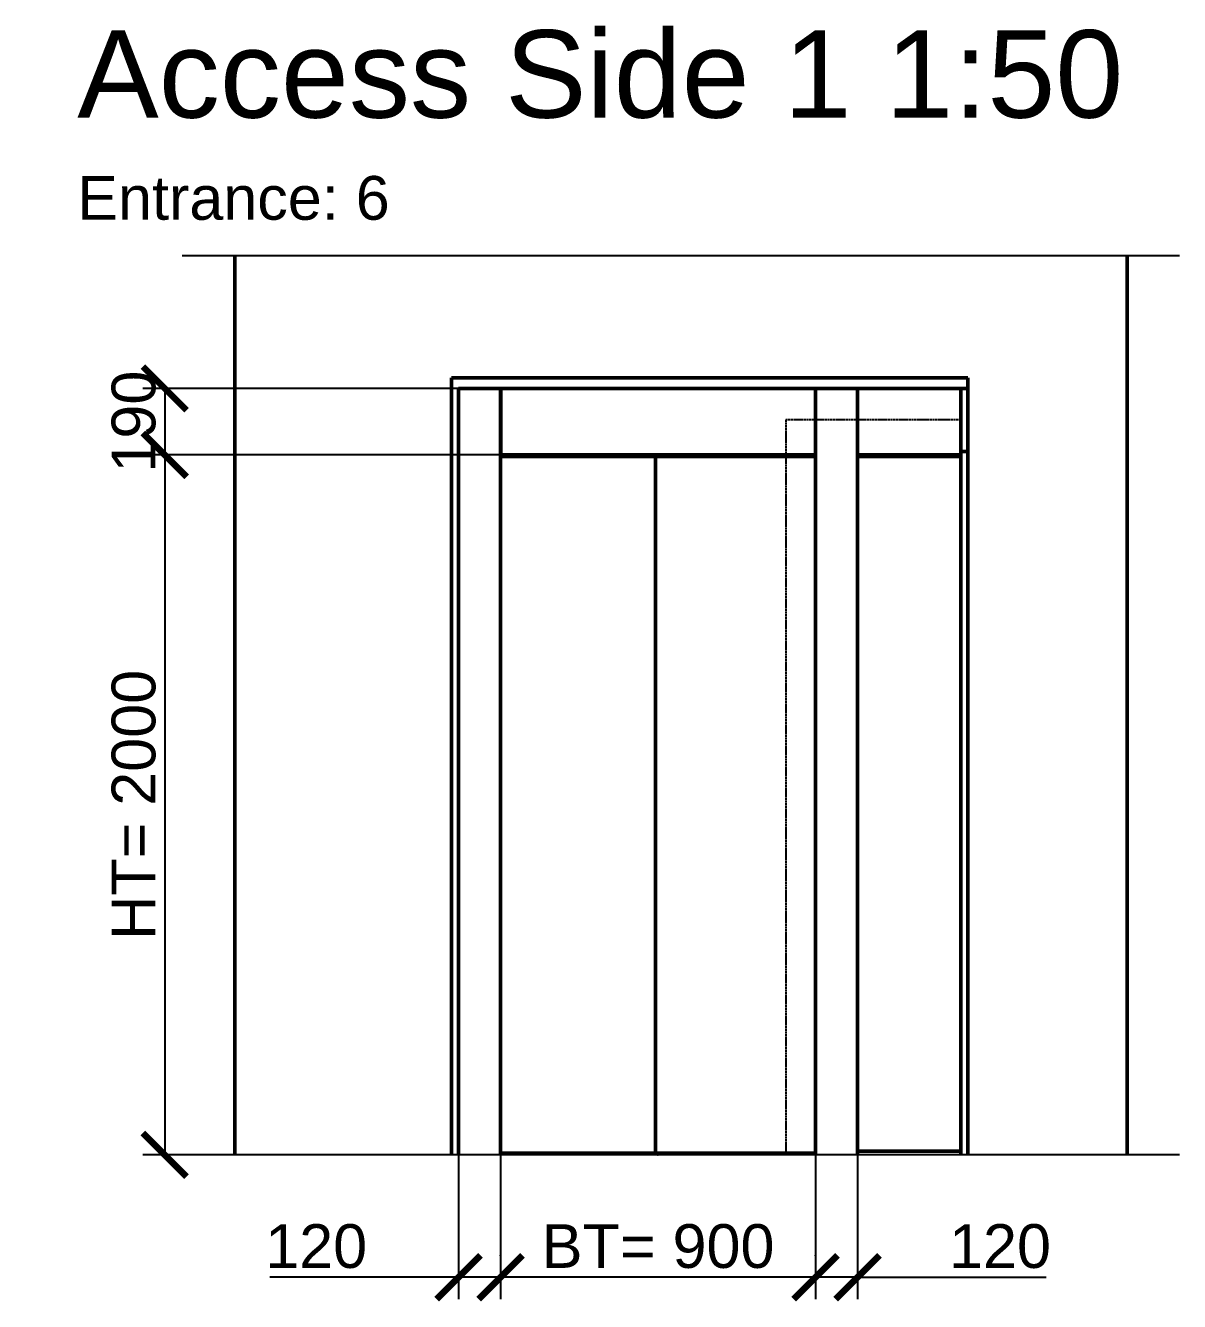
# Model space of a CAD drawing. Header units: millimetres. Extents: x -9546 to 173314, y -46180 to 27253.
# Drawn here: x 90759 to 94057, y -7 to 3639 of the extents above; entities that cross this region are included whole.
import ezdxf

# ---------------------------------------------------------------- set-up
doc = ezdxf.new("R2010")
doc.units = ezdxf.units.MM
doc.linetypes.add('AM_ISO02W050', pattern=[7.5, 6, -1.5])
for name, color, linetype, lineweight in [('AM_5', 3, 'Continuous', 25), ('LDCar-AM_0', 7, 'Continuous', 50), ('LDCar-AM_4', 3, 'Continuous', 25), ('LDHallButton-AM_0', 7, 'Continuous', 50), ('LDHallButton-AM_3', 6, 'AM_ISO02W050', 25), ('LDShaft-AM_0', 7, 'Continuous', 50), ('LDShaft-AM_5', 3, 'Continuous', 25)]:
    doc.layers.add(name, color=color, linetype=linetype, lineweight=lineweight)
doc.styles.add('LD', font='ARIALUNI.ttf')
doc.dimstyles.new('LIFT', dxfattribs={"dimtxt": 2.5, "dimasz": 2.5, "dimexe": 1.25, "dimexo": 0, "dimgap": 0.5, "dimtad": 1, "dimdec": 0, "dimzin": 1, "dimdsep": 46, "dimtxsty": 'LD', "dimblk": 'ARCHTICK', "dimcen": 0, "dimdle": 1, "dimclrd": 3, "dimclre": 3, "dimclrt": 4, "dimadec": 0, "dimazin": 0, "dimtp": 0.1, "dimtm": 0.1, "dimtfac": 0.71, "dimtdec": 0, "dimtix": 1, "dimtmove": 0, "dimatfit": 3, "dimfxl": 1, "dimtolj": 1, "dimarcsym": 0})

# ---------------------------------------------------------------- blocks, each defined once
blk = doc.blocks.new('LD_20260309153703_00000119')
at = {"layer": 'LDCar-AM_4'}
blk.add_line((-350, 21865), (2500, 21865), dxfattribs=at)
blk = doc.blocks.new('LD_20260309153703_0000011A')
at = {"layer": 'LDCar-AM_4'}
blk.add_line((2500, 19295), (-350, 19295), dxfattribs=at)
blk = doc.blocks.new('LD_20260309153703_0000011C')
at = {"layer": 'LDShaft-AM_0'}
for p, q in [((-200, 21865), (-200, 19295)), ((2350, 19295), (2350, 21865)), ((420, 19295), (420, 21515)), ((420, 21515), (1895, 21515)), ((1895, 21515), (1895, 19295))]:
    blk.add_line(p, q, dxfattribs=at)
blk = doc.blocks.new('LD_20260309153703_00000122')
at = {"layer": 'LDCar-AM_0'}
for p, q in [((-450, 2190), (-570, 2190)), ((-570, 2190), (-570, 0)), ((-450, 0), (-450, 2190)), ((-449.5, 2190), (-450, 2190)), ((449.5, 2190), (-449.5, 2190)), ((-449.5, 2190), (-449.5, 2000)), ((449.5, 2000), (449.5, 2190)), ((450, 2190), (449.5, 2190)), ((569.99, 2190), (450, 2190)), ((450, 2190), (450, 0)), ((885, 2190), (865.01, 2190)), ((-450, 2010), (-449.5, 2010)), ((449.5, 2010), (450, 2010)), ((865.01, 2010), (885, 2010)), ((-7.45, 1995), (-450, 1995)), ((-449.5, 2000), (449.5, 2000)), ((450, 1995), (-7.45, 1995)), ((-7.45, 1995), (-7.45, 5)), ((570, 1995), (570, 2000)), ((-450, 5), (-7.45, 5)), ((-7.45, 5), (450, 5)), ((570, 0), (570, 10))]:
    blk.add_line(p, q, dxfattribs=at)
blk = doc.blocks.new('LD_20260309153703_00000123')
at = {"layer": 'LDHallButton-AM_0'}
for p, q in [((-315.01, 2190), (-315.01, 2000)), ((-19.99, 2190), (-315.01, 2190)), ((-19.99, 2000), (-19.99, 2190)), ((-315.01, 2000), (-19.99, 2000)), ((-315.01, 1995), (-315.01, 10)), ((-19.99, 1995), (-315.01, 1995)), ((-315, 2000), (-315, 1995)), ((-20, 1995), (-20, 2000)), ((-19.99, 10), (-19.99, 1995)), ((-315.01, 10), (-19.99, 10)), ((-315, 10), (-315, 0)), ((-20, 0), (-20, 10))]:
    blk.add_line(p, q, dxfattribs=at)
at = {"layer": 'LDHallButton-AM_3'}
for p, q in [((-520, 2100), (-520, 0)), ((-20, 2100), (-520, 2100)), ((-20, 0), (-20, 2100))]:
    blk.add_line(p, q, dxfattribs=at)
blk = doc.blocks.new('_ArchTick')
at = {"color": 0, "linetype": 'ByBlock', "const_width": 0.15}
blk.add_lwpolyline([(-0.5, -0.5), (0.5, 0.5)], dxfattribs=at)
blk = doc.blocks.new('*D1244')
at = {"layer": 'LDShaft-AM_5', "color": 3, "transparency": 16777216}
for p, q in [((92117.3, 125), (92117.3, 0)), ((93017.3, 125), (93017.3, 0)), ((93017.3, 62.5), (92117.3, 62.5))]:
    blk.add_line(p, q, dxfattribs=at)
for p in [(92117.3, 124.5), (93017.3, 124.5)]:
    blk.add_point(p, dxfattribs=at)
at = {"layer": 'LDShaft-AM_5', "color": 3, "transparency": 16777216, "xscale": 125, "yscale": 125, "zscale": 125, "rotation": 180}
blk.add_blockref('_ArchTick', (92117.3, 62.5), dxfattribs=at)
at = {"layer": 'LDShaft-AM_5', "color": 3, "transparency": 16777216, "xscale": 125, "yscale": 125, "zscale": 125}
blk.add_blockref('_ArchTick', (93017.3, 62.5), dxfattribs=at)
at = {"layer": 'LDShaft-AM_5', "color": 4, "transparency": 16777216, "insert": (92567.3, 87.5), "char_height": 125, "attachment_point": 8, "style": 'LD'}
blk.add_mtext('BT= 900', dxfattribs=at)
blk = doc.blocks.new('*D1245')
at = {"layer": 'LDShaft-AM_5', "color": 3, "transparency": 16777216}
for p, q in [((92567.3, 2412.5), (91094.8, 2412.5)), ((91157.3, 2412.5), (91157.3, 412.5)), ((92567.3, 412.5), (91094.8, 412.5))]:
    blk.add_line(p, q, dxfattribs=at)
for p in [(92566.8, 2412.5), (92566.8, 412.5)]:
    blk.add_point(p, dxfattribs=at)
at = {"layer": 'LDShaft-AM_5', "color": 3, "transparency": 16777216, "xscale": 125, "yscale": 125, "zscale": 125}
for p, rotation in [((91157.3, 2412.5), 90), ((91157.3, 412.5), 270)]:
    blk.add_blockref('_ArchTick', p, dxfattribs=dict(at, rotation=rotation))
at = {"layer": 'LDShaft-AM_5', "color": 4, "transparency": 16777216, "insert": (91132.3, 1412.5), "char_height": 125, "attachment_point": 8, "rotation": 90, "style": 'LD'}
blk.add_mtext('HT= 2000', dxfattribs=at)
blk = doc.blocks.new('*D1246')
at = {"layer": 'AM_5', "color": 3, "transparency": 16777216}
for p, q in [((91997.3, 412.5), (91997.3, 0)), ((92117.3, 412.5), (92117.3, 0)), ((91997.3, 62.5), (91458, 62.5)), ((92117.3, 62.5), (91997.3, 62.5))]:
    blk.add_line(p, q, dxfattribs=at)
for p in [(91997.3, 412), (92117.3, 412)]:
    blk.add_point(p, dxfattribs=at)
at = {"layer": 'AM_5', "color": 3, "transparency": 16777216, "xscale": 125, "yscale": 125, "zscale": 125}
blk.add_blockref('_ArchTick', (91997.3, 62.5), dxfattribs=at)
at = {"layer": 'AM_5', "color": 4, "transparency": 16777216, "insert": (91590.1, 87.5), "char_height": 125, "attachment_point": 8, "style": 'LD'}
blk.add_mtext('120', dxfattribs=at)
blk = doc.blocks.new('_NONE')
blk = doc.blocks.new('*D1247')
at = {"layer": 'AM_5', "color": 3, "transparency": 16777216}
for p, q in [((91997.3, 2602.5), (91094.8, 2602.5)), ((91157.3, 2602.5), (91157.3, 2412.5)), ((91997.3, 2412.5), (91094.8, 2412.5))]:
    blk.add_line(p, q, dxfattribs=at)
for p in [(91996.8, 2602.5), (91996.8, 2412.5)]:
    blk.add_point(p, dxfattribs=at)
at = {"layer": 'AM_5', "color": 3, "transparency": 16777216, "xscale": 125, "yscale": 125, "zscale": 125, "rotation": 270}
blk.add_blockref('_ArchTick', (91157.3, 2602.5), dxfattribs=at)
at = {"layer": 'AM_5', "color": 4, "transparency": 16777216, "insert": (91132.3, 2507.5), "char_height": 125, "attachment_point": 8, "rotation": 90, "style": 'LD'}
blk.add_mtext('190', dxfattribs=at)
blk = doc.blocks.new('*D1248')
at = {"layer": 'AM_5', "color": 3, "transparency": 16777216}
for p, q in [((93017.3, 412.5), (93017.3, 0)), ((93137.3, 412.5), (93137.3, 0)), ((93137.3, 62.5), (93017.3, 62.5)), ((93137.3, 62.5), (93676.6, 62.5))]:
    blk.add_line(p, q, dxfattribs=at)
for p in [(93017.3, 412), (93137.3, 412)]:
    blk.add_point(p, dxfattribs=at)
at = {"layer": 'AM_5', "color": 3, "transparency": 16777216, "xscale": 125, "yscale": 125, "zscale": 125, "rotation": 180}
blk.add_blockref('_ArchTick', (93137.3, 62.5), dxfattribs=at)
at = {"layer": 'AM_5', "color": 4, "transparency": 16777216, "insert": (93544.4, 87.5), "char_height": 125, "attachment_point": 8, "style": 'LD'}
blk.add_mtext('120', dxfattribs=at)

msp = doc.modelspace()

# ---------------------------------------------------------------- block references
for name, p in [('LD_20260309153703_00000119', (91557.3, -18882.5)), ('LD_20260309153703_0000011C', (91557.3, -18882.5)), ('LD_20260309153703_00000122', (92567.3, 412.5)), ('LD_20260309153703_00000123', (93452.3, 412.5)), ('LD_20260309153703_0000011A', (91557.3, -18882.5))]:
    msp.add_blockref(name, p)

# ---------------------------------------------------------------- texts
at = {"layer": 'LDShaft-AM_0', "width": 3500, "attachment_point": 7, "style": 'LD'}
for s, insert, char_height in [('\\fArial Unicode MS|b0|i0;\\l\\C256;Access Side 1 1:50\\H0.5x;\\PEntrance: 6', (90907.3, 3082.5), 250), ('\\fArial Unicode MS|b0|i0;\\l\\C256;', (91207.3, 3082.5), 200)]:
    msp.add_mtext(s, dxfattribs=dict(at, insert=insert, char_height=char_height))

# ---------------------------------------------------------------- dimensions: what is measured, and where the dimension line sits
at = {"layer": 'AM_5'}
dim = msp.add_linear_dim(base=(91157.3, 2507.5), p1=(91997.3, 2412.5), p2=(91997.3, 2602.5), angle=90, dimstyle='LIFT', override={"dimscale": 50, "dimtxt": 2.5, "dimblk1": 'NONE', "dimtix": 1}, dxfattribs=at)
dim.commit()
dim.dimension.update_dxf_attribs({"geometry": '*D1247', "text_midpoint": (91157.3, 2507.5)})
for base, p1, p2, override, picture, middle in [((92057.3, 62.5), (91997.3, 412.5), (92117.3, 412.5), {"dimscale": 50, "dimtxt": 2.5, "dimjust": 1, "dimblk2": 'NONE', "dimtix": 0}, '*D1246', (92057.3, 62.5)), ((93077.3, 62.5), (93017.3, 412.5), (93137.3, 412.5), {"dimscale": 50, "dimtxt": 2.5, "dimjust": 2, "dimblk1": 'NONE', "dimtix": 0}, '*D1248', (93077.3, 62.5))]:
    dim = msp.add_linear_dim(base=base, p1=p1, p2=p2, dimstyle='LIFT', override=override, dxfattribs=at)
    dim.commit()
    dim.dimension.update_dxf_attribs({"geometry": picture, "text_midpoint": middle})
at = {"layer": 'LDShaft-AM_5'}
dim = msp.add_linear_dim(base=(91157.3, 1412.5), p1=(92567.3, 412.5), p2=(92567.3, 2412.5), angle=90, text='HT= <>', dimstyle='LIFT', override={"dimscale": 50, "dimtxt": 2.5, "dimtix": 1}, dxfattribs=at)
dim.commit()
dim.dimension.update_dxf_attribs({"geometry": '*D1245', "text_midpoint": (91157.3, 1412.5)})
dim = msp.add_linear_dim(base=(92567.3, 62.5), p1=(92117.3, 125), p2=(93017.3, 125), text='BT= <>', dimstyle='LIFT', override={"dimscale": 50, "dimtxt": 2.5, "dimtix": 1}, dxfattribs=at)
dim.commit()
dim.dimension.update_dxf_attribs({"geometry": '*D1244', "text_midpoint": (92567.3, 62.5)})

doc.saveas('drawing.dxf')
